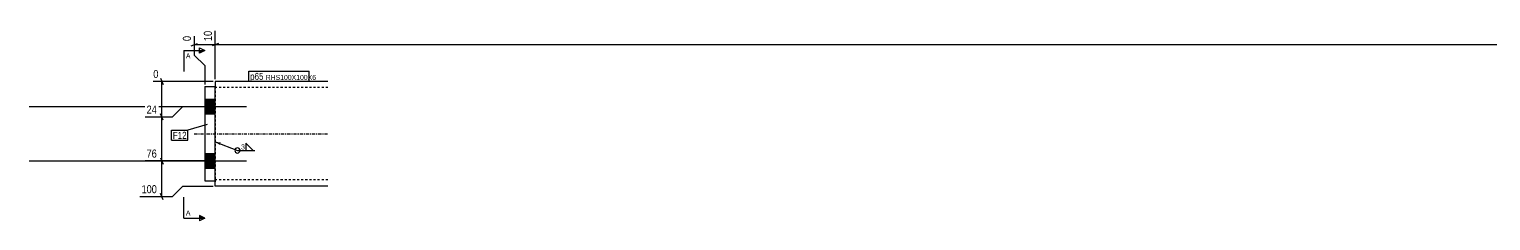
# Model space of a CAD drawing. Header units: millimetres. Extents: x 27 to 41002, y 3 to 1418.
# Drawn here: x 35794 to 37189, y 20 to 203 of the extents above; entities that cross this region are included whole.
import ezdxf

# ---------------------------------------------------------------- set-up
doc = ezdxf.new("R2010")
doc.units = ezdxf.units.MM
doc.linetypes.add('DXK_LINE_DOT2', pattern=[3.9198, 1.9599, -1.9599])
doc.linetypes.add('DXK_LINE_DOT3', pattern=[5.9187, 2.979, -0.9799, 0.9799, -0.9799])
for name, color, linetype in [('MÅLSÆTNING', 7, 'Continuous'), ('STÅL', 7, 'Continuous'), ('TEKST', 7, 'Continuous')]:
    doc.layers.add(name, color=color, linetype=linetype)
doc.styles.add('Arial', font='ARIAL.TTF', dxfattribs={"height": 0.2})
doc.styles.add('Arial Narrow', font='ARIALN.TTF', dxfattribs={"height": 0.2})

msp = doc.modelspace()

# ---------------------------------------------------------------- hatches: boundary and pattern name
at = {"layer": 'STÅL', "linetype": 'Continuous'}
for points in [[(35971.5, 122.4), (35971.5, 136.4), (35961.5, 136.4), (35961.5, 122.4)], [(35971.5, 122.4), (35971.5, 136.4), (35961.5, 136.4), (35961.5, 122.4)], [(35971.5, 70.4), (35971.5, 84.4), (35961.5, 84.4), (35961.5, 70.4)], [(35971.5, 70.4), (35971.5, 84.4), (35961.5, 84.4), (35961.5, 70.4)]]:
    msp.add_hatch(color=96, dxfattribs=at).paths.add_polyline_path(points)
at = {"layer": 'TEKST', "linetype": 'Continuous'}
for color, points in [(30, [(35956.5, 180.3), (35956.5, 182.8), (35961.5, 182.8)]), (3, [(35975.7, 92.7), (35971.5, 95.7), (35976.7, 95)]), (30, [(35956.5, 22.7), (35956.5, 25.2), (35961.5, 22.7)])]:
    msp.add_hatch(color=color, dxfattribs=at).paths.add_polyline_path(points)

# ---------------------------------------------------------------- linework, layer by layer
at = {"layer": 'MÅLSÆTNING', "color": 7, "linetype": 'Continuous'}
for p, q in [((35951.5, 196.7), (35951.5, 178.5)), ((35971.5, 155.4), (35971.5, 201.6)), ((35971.5, 155.4), (35971.5, 201.6)), ((35948.5, 187.3), (35954.5, 189.7)), ((35951.5, 188.5), (35971.5, 188.5)), ((35974.5, 189.7), (35968.5, 187.3)), ((35974.5, 189.7), (35968.5, 187.3)), ((35971.5, 188.5), (38349.5, 188.5)), ((35951.5, 178.5), (35961.5, 168.5)), ((35961.5, 168.5), (35961.5, 150.4)), ((35919.4, 156.4), (35921.8, 150.4)), ((35969.5, 153.4), (35912.4, 153.4)), ((35920.6, 119.4), (35920.6, 153.4)), ((35930.6, 119.4), (35940.6, 129.4)), ((35930.6, 119.4), (35940.6, 129.4)), ((35940.6, 129.4), (35969.5, 129.4)), ((35940.6, 129.4), (35969.5, 129.4)), ((35904.6, 119.4), (35930.6, 119.4)), ((35904.6, 119.4), (35930.6, 119.4)), ((35921.8, 116.4), (35919.4, 122.4)), ((35921.8, 116.4), (35919.4, 122.4)), ((35920.6, 77.4), (35920.6, 119.4)), ((35969.5, 77.4), (35904.6, 77.4)), ((35969.5, 77.4), (35904.6, 77.4)), ((35919.4, 80.4), (35921.8, 74.4)), ((35919.4, 80.4), (35921.8, 74.4)), ((35920.6, 43.4), (35920.6, 77.4)), ((35899.7, 43.4), (35930.6, 43.4)), ((35921.8, 40.4), (35919.4, 46.4)), ((35930.6, 43.4), (35940.6, 53.4)), ((35940.6, 53.4), (35969.5, 53.4))]:
    msp.add_line(p, q, dxfattribs=at)
at = {"layer": 'STÅL', "color": 2, "linetype": 'Continuous'}
for p, q in [((35961.5, 148.4), (35971.5, 148.4)), ((35961.5, 148.4), (35961.5, 58.4)), ((36079, 153.4), (35971.5, 153.4)), ((35971.5, 153.4), (35971.5, 148.4)), ((35971.5, 58.4), (35971.5, 148.4)), ((35961.5, 58.4), (35971.5, 58.4)), ((35971.5, 54.3), (35971.5, 58.4)), ((35971.5, 53.4), (35971.5, 54.3)), ((36079, 53.4), (35971.5, 53.4))]:
    msp.add_line(p, q, dxfattribs=at)
at = {"layer": 'STÅL', "color": 7, "linetype": 'DXK_LINE_DOT2'}
for p, q in [((35971.5, 148.4), (35971.5, 59.8)), ((36079, 147.4), (35971.5, 147.4)), ((35971.5, 59.4), (35971.5, 59.8)), ((36079, 59.4), (35971.5, 59.4)), ((35971.5, 59.4), (35971.5, 56.9))]:
    msp.add_line(p, q, dxfattribs=at)
at = {"layer": 'STÅL', "color": 96, "linetype": 'Continuous'}
for p, q in [((35794, 129.4), (36001.5, 129.4)), ((35794, 129.4), (36001.5, 129.4)), ((35961.5, 136.4), (35971.5, 136.4)), ((35961.5, 136.4), (35971.5, 136.4)), ((35961.5, 122.4), (35971.5, 122.4)), ((35961.5, 122.4), (35971.5, 122.4)), ((35961.5, 84.4), (35971.5, 84.4)), ((35961.5, 84.4), (35971.5, 84.4)), ((35794, 77.4), (36001.5, 77.4)), ((35794, 77.4), (36001.5, 77.4)), ((35961.5, 70.4), (35971.5, 70.4)), ((35961.5, 70.4), (35971.5, 70.4))]:
    msp.add_line(p, q, dxfattribs=at)
at = {"layer": 'STÅL', "color": 7, "linetype": 'DXK_LINE_DOT3'}
msp.add_line((35951.5, 103.4), (36079, 103.4), dxfattribs=at)
at = {"layer": 'TEKST', "color": 30, "linetype": 'Continuous'}
for p, q in [((35961.5, 182.8), (35956.5, 180.3)), ((35961.5, 22.7), (35956.5, 25.2)), ((35956.5, 25.2), (35956.5, 20.2)), ((35961.5, 22.7), (35956.5, 20.2))]:
    msp.add_line(p, q, dxfattribs=at)

# ---------------------------------------------------------------- wipeouts: each hides what was drawn before it
at = {"color": 0}
for points in [[(35944.3, 98.5), (35944.3, 105.5), (35931, 105.5), (35931, 98.5)], [(35999.7, 88), (35999.7, 93.8), (35995.8, 93.8), (35995.8, 88)]]:
    msp.add_wipeout(points, dxfattribs=at).dxf.layer = 'TEKST'
at = {"color": 0, "linetype": 'Continuous'}
msp.add_wipeout([(35948, 25.2), (35948, 30.2), (35943.5, 30.2), (35943.5, 25.2)], dxfattribs=at).dxf.layer = 'TEKST'

# ---------------------------------------------------------------- next in the draw order: linework, layer by layer
at = {"layer": 'TEKST', "color": 3, "linetype": 'Continuous'}
for p, q in [((35971.5, 95.7), (35992.7, 87.4)), ((35992.7, 87.4), (36009.3, 87.4)), ((36007.8, 87.4), (36000.7, 94.5)), ((36000.7, 94.5), (36000.7, 87.4)), ((36000.7, 87.4), (36007.8, 87.4))]:
    msp.add_line(p, q, dxfattribs=at)
at = {"layer": 'TEKST', "color": 7, "linetype": 'Continuous'}
for q in [(35941.5, 42.7), (35961.5, 22.7)]:
    msp.add_line((35941.5, 22.7), q, dxfattribs=at)
at = {"layer": 'TEKST', "color": 3, "linetype": 'Continuous'}
for start, end in [(90, 270), (270, 90)]:
    msp.add_arc((35992.7, 87.4), 2.5, start, end, dxfattribs=at)

# ---------------------------------------------------------------- next in the draw order: texts
at = {"layer": 'TEKST', "color": 3, "style": 'Arial Narrow'}
msp.add_text('3', height=4.77, dxfattribs=at).set_placement((35996.2, 88.4))
at = {"layer": 'TEKST', "color": 3, "linetype": 'Continuous', "style": 'Arial'}
msp.add_text('A', height=4.78, dxfattribs=at).set_placement((35943.5, 25.2))

# ---------------------------------------------------------------- next in the draw order: wipeouts: each hides what was drawn before it
at = {"color": 0, "linetype": 'Continuous'}
for points, layer in [([(35949.9, 198.3), (35938.7, 198.3), (35938.7, 190.3), (35949.9, 190.3)], 'MÅLSÆTNING'), ([(35969.9, 203.2), (35958.7, 203.2), (35958.7, 190.3), (35969.9, 190.3)], 'MÅLSÆTNING'), ([(35918.8, 155), (35918.8, 166.2), (35910.8, 166.2), (35910.8, 155)], 'MÅLSÆTNING'), ([(35917.4, 121), (35917.4, 132.2), (35904.4, 132.2), (35904.4, 121)], 'MÅLSÆTNING'), ([(35917.4, 79), (35917.4, 90.2), (35904.4, 90.2), (35904.4, 79)], 'MÅLSÆTNING'), ([(35917.4, 45), (35917.4, 56.2), (35899.6, 56.2), (35899.6, 45)], 'MÅLSÆTNING'), ([(35948, 175.3), (35948, 180.3), (35943.5, 180.3), (35943.5, 175.3)], 'TEKST')]:
    msp.add_wipeout(points, dxfattribs=at).dxf.layer = layer
at = {"color": 0}
for points in [[(36017.6, 154.8), (36017.6, 161.8), (36004.8, 161.8), (36004.8, 154.8)], [(35944.3, 98.5), (35944.3, 105.5), (35931, 105.5), (35931, 98.5)]]:
    msp.add_wipeout(points, dxfattribs=at).dxf.layer = 'TEKST'

# ---------------------------------------------------------------- next in the draw order: linework, layer by layer
at = {"layer": 'TEKST', "color": 7, "linetype": 'Continuous'}
for p, q in [((35941.5, 182.8), (35941.5, 162.8)), ((35941.5, 182.8), (35961.5, 182.8)), ((35963.8, 112.1), (35945.5, 106.7)), ((35929.8, 106.7), (35945.5, 106.7)), ((35929.8, 97.3), (35929.8, 106.7)), ((35945.5, 97.3), (35945.5, 106.7)), ((35929.8, 97.3), (35945.5, 97.3))]:
    msp.add_line(p, q, dxfattribs=at)
at = {"layer": 'TEKST', "color": 30, "linetype": 'Continuous'}
for p, q in [((35956.5, 180.3), (35956.5, 185.3)), ((35956.5, 185.3), (35961.5, 182.8))]:
    msp.add_line(p, q, dxfattribs=at)

# ---------------------------------------------------------------- next in the draw order: texts
at = {"layer": 'MÅLSÆTNING', "color": 3, "linetype": 'Continuous', "style": 'Arial Narrow'}
for s, p in [('0', (35948.3, 191.9)), ('10', (35968.3, 191.9))]:
    msp.add_text(s, height=7.64, rotation=90.0002, dxfattribs=at).set_placement(p)
for s, p in [('0', (35912.4, 156.6)), ('24', (35906, 122.6)), ('76', (35906, 80.6)), ('100', (35901.2, 46.6))]:
    msp.add_text(s, height=7.64, dxfattribs=at).set_placement(p)
at = {"layer": 'TEKST', "color": 3, "linetype": 'Continuous', "style": 'Arial'}
msp.add_text('A', height=4.78, dxfattribs=at).set_placement((35943.5, 175.3))
at = {"layer": 'TEKST', "color": 3, "style": 'Arial Narrow'}
msp.add_text('F12', height=6.68, dxfattribs=at).set_placement((35931, 98.5))

# ---------------------------------------------------------------- next in the draw order: wipeouts: each hides what was drawn before it
at = {"color": 0}
msp.add_wipeout([(36017.6, 154.8), (36017.6, 161.8), (36004.8, 161.8), (36004.8, 154.8)], dxfattribs=at).dxf.layer = 'TEKST'

# ---------------------------------------------------------------- next in the draw order: linework, layer by layer
at = {"layer": 'TEKST', "color": 7, "linetype": 'Continuous'}
msp.add_line((36003.6, 153.6), (36003.6, 163), dxfattribs=at)

# ---------------------------------------------------------------- next in the draw order: wipeouts: each hides what was drawn before it
at = {"color": 0}
msp.add_wipeout([(36059.9, 154.8), (36059.9, 159.8), (36019.7, 159.8), (36019.7, 154.8)], dxfattribs=at).dxf.layer = 'TEKST'

# ---------------------------------------------------------------- next in the draw order: wipeouts: each hides what was drawn before it
msp.add_wipeout([(36059.9, 154.8), (36059.9, 159.8), (36019.7, 159.8), (36019.7, 154.8)], dxfattribs=at).dxf.layer = 'TEKST'

# ---------------------------------------------------------------- next in the draw order: linework, layer by layer
at = {"layer": 'TEKST', "color": 7, "linetype": 'Continuous'}
for p, q in [((36003.6, 163), (36061.1, 163)), ((36003.6, 153.6), (36061.1, 153.6)), ((36061.1, 153.6), (36061.1, 163))]:
    msp.add_line(p, q, dxfattribs=at)

# ---------------------------------------------------------------- next in the draw order: texts
at = {"layer": 'TEKST', "color": 3, "style": 'Arial Narrow'}
for s, height, p in [('p65', 6.68, (36004.8, 154.8)), ('RHS100X100X6', 4.772, (36019.7, 154.8))]:
    msp.add_text(s, height=height, dxfattribs=at).set_placement(p)

doc.saveas('drawing.dxf')
